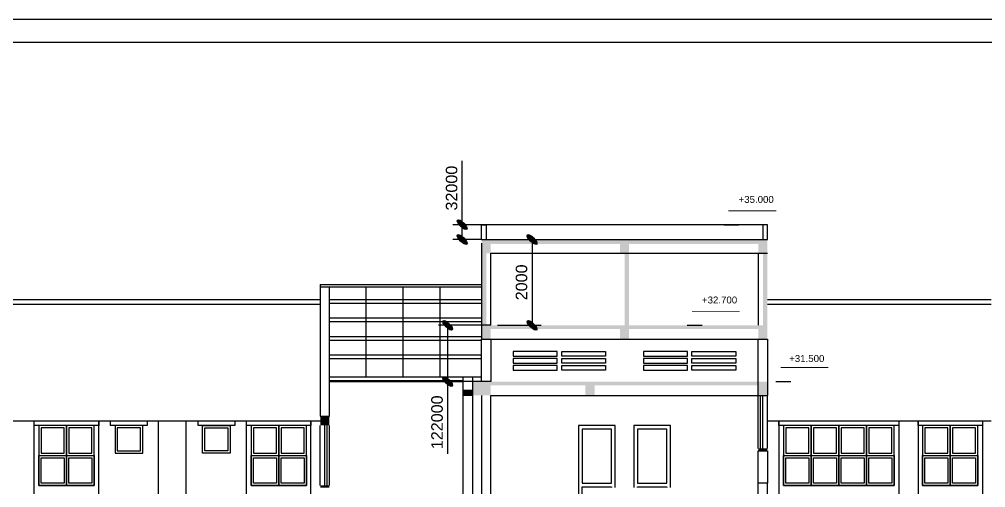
# Model space of a CAD drawing. Extents: x -107325 to -33325, y -20432 to 32068.
# Drawn here: x -83688 to -62730, y 21916 to 32068 of the extents above; entities that cross this region are included whole.
import ezdxf

# ---------------------------------------------------------------- set-up
doc = ezdxf.new("R2010")
doc.units = 0
doc.header["$LTSCALE"] = 800
doc.header["$MEASUREMENT"] = 0
doc.header["$PDMODE"] = 2
doc.layers.get('0').update_dxf_attribs({"linetype": 'CONTINUOUS'})
doc.layers.get('DEFPOINTS').update_dxf_attribs({"linetype": 'CONTINUOUS'})
for name, color, linetype in [('BAO', 3, 'CONTINUOUS'), ('CUA', 4, 'CONTINUOUS'), ('DIM', 6, 'CONTINUOUS'), ('mc1', 5, 'CONTINUOUS'), ('MDUNG', 3, 'CONTINUOUS'), ('TEXT', 7, 'CONTINUOUS')]:
    doc.layers.add(name, color=color, linetype=linetype)
doc.styles.add('DIM', font='VHELVEN.TTF')
doc.styles.add('VNI-HELVE', font='VHELVEN.TTF')
doc.dimstyles.new('DIM100S', dxfattribs={"dimtxt": 250, "dimasz": 150, "dimexe": 200, "dimexo": 0, "dimgap": 100, "dimtad": 1, "dimdec": 0, "dimlfac": 100, "dimrnd": 50, "dimzin": 0, "dimdsep": 46, "dimtxsty": 'VNI-HELVE', "dimblk1": 'ARCHTICK', "dimblk2": 'ARCHTICK', "dimsah": 1, "dimcen": 0, "dimclrd": 6, "dimclre": 6, "dimclrt": 6, "dimadec": 0, "dimazin": 0, "dimtfac": 1, "dimtdec": 0, "dimtofl": 0, "dimtmove": 0, "dimatfit": 3, "dimldrblk": 'ARCHTICK', "dimfxl": 0, "dimtolj": 1, "dimtzin": 0, "dimarcsym": 0})

# ---------------------------------------------------------------- blocks, each defined once
blk = doc.blocks.new('_ArchTick')
h = blk.add_hatch(color=256)
edge = h.paths.add_edge_path()
edge.add_ellipse((0, 0), major_axis=(0.5, 0.5), ratio=0.348148, start_angle=0, end_angle=360)
blk.add_ellipse((0, 0), major_axis=(0.5, 0.5), ratio=0.348148)
blk = doc.blocks.new('*D31')
at = {"layer": 'DEFPOINTS', "color": 0, "linetype": 'Continuous'}
for p in [(-74084, 27616), (-73663, 27616), (-73663, 27296)]:
    blk.add_point(p, dxfattribs=at)
at = {"layer": 'DIM', "color": 6, "linetype": 'Continuous', "lineweight": -2}
for p, q in [((-74084, 27616), (-74084, 29002)), ((-73663, 27616), (-74284, 27616)), ((-74084, 27296), (-74084, 27616)), ((-73663, 27296), (-74284, 27296))]:
    blk.add_line(p, q, dxfattribs=at)
at = {"layer": 'DIM', "color": 6, "linetype": 'Continuous', "lineweight": -2, "xscale": 200, "yscale": 200, "zscale": 200}
for p, rotation in [((-74084, 27616), 90), ((-74084, 27296), 270)]:
    blk.add_blockref('_ArchTick', p, dxfattribs=dict(at, rotation=rotation))
at = {"layer": 'DIM', "color": 6, "linetype": 'Continuous', "insert": (-74312, 28409), "char_height": 250, "attachment_point": 5, "rotation": 90, "style": 'VNI-HELVE'}
blk.add_mtext('\\A1;32000', dxfattribs=at)
blk = doc.blocks.new('*D30')
at = {"layer": 'DEFPOINTS', "color": 0, "linetype": 'Continuous'}
for p in [(-73514, 27296), (-73314, 25436), (-72568, 25436)]:
    blk.add_point(p, dxfattribs=at)
at = {"layer": 'DIM', "color": 6, "linetype": 'Continuous', "lineweight": -2}
for p, q in [((-73514, 27296), (-72368, 27296)), ((-72568, 27296), (-72568, 25436)), ((-73314, 25436), (-72368, 25436))]:
    blk.add_line(p, q, dxfattribs=at)
at = {"layer": 'DIM', "color": 6, "linetype": 'Continuous', "lineweight": -2, "xscale": 200, "yscale": 200, "zscale": 200}
for p, rotation in [((-72568, 27296), 90), ((-72568, 25436), 270)]:
    blk.add_blockref('_ArchTick', p, dxfattribs=dict(at, rotation=rotation))
at = {"layer": 'DIM', "color": 6, "linetype": 'Continuous', "insert": (-72796, 26366), "char_height": 250, "attachment_point": 5, "rotation": 90, "style": 'VNI-HELVE'}
blk.add_mtext('\\A1;2000', dxfattribs=at)
blk = doc.blocks.new('*D29')
at = {"layer": 'DEFPOINTS', "color": 0, "linetype": 'Continuous'}
for p in [(-73463, 25436), (-74399, 24216), (-73463, 24216)]:
    blk.add_point(p, dxfattribs=at)
at = {"layer": 'DIM', "color": 6, "linetype": 'Continuous', "lineweight": -2}
for p, q in [((-73463, 25436), (-74599, 25436)), ((-74399, 25436), (-74399, 24216)), ((-73463, 24216), (-74599, 24216)), ((-74399, 24216), (-74399, 22651))]:
    blk.add_line(p, q, dxfattribs=at)
at = {"layer": 'DIM', "color": 6, "linetype": 'Continuous', "lineweight": -2, "xscale": 200, "yscale": 200, "zscale": 200}
for p, rotation in [((-74399, 25436), 90), ((-74399, 24216), 270)]:
    blk.add_blockref('_ArchTick', p, dxfattribs=dict(at, rotation=rotation))
at = {"layer": 'DIM', "color": 6, "linetype": 'Continuous', "insert": (-74628, 23333), "char_height": 250, "attachment_point": 5, "rotation": 90, "style": 'VNI-HELVE'}
blk.add_mtext('\\A1;122000', dxfattribs=at)

msp = doc.modelspace()

# ---------------------------------------------------------------- linework, layer by layer
at = {"layer": 'BAO', "color": 3, "linetype": 'Continuous'}
for points in [[(-73662.808, 27296.307), (-73662.808, 27616.307), (-73562.808, 27616.307), (-73562.808, 27296.307)], [(-67462.808, 27296.307), (-67462.808, 27616.307), (-67562.808, 27616.307), (-67562.808, 27296.307)], [(-73662.808, 23916.307), (-73662.808, -7483.693)]]:
    msp.add_lwpolyline(points, dxfattribs=at)
at = {"layer": 'CUA', "color": 4}
for p, q in [((-73662.808, 25136.307), (-73462.808, 25136.307)), ((-67662.808, 25136.307), (-67462.808, 25136.307))]:
    msp.add_line(p, q, dxfattribs=at)
at = {"layer": 'CUA', "color": 4, "linetype": 'ByBlock'}
for p, q in [((-67662.808, 22766.307), (-67662.808, 23916.307)), ((-67612.808, 22766.307), (-67612.808, 23916.307)), ((-67562.808, 22766.307), (-67562.808, 23916.307)), ((-77062.808, 21966.307), (-77062.808, 23266.307)), ((-77012.808, 21966.307), (-77012.808, 23266.307)), ((-76962.808, 21966.307), (-76962.808, 23266.307))]:
    msp.add_line(p, q, dxfattribs=at)
for points in [[(-72975.308, 24766.307), (-72025.308, 24766.307), (-72025.308, 24866.307), (-72975.308, 24866.307)], [(-70975.308, 24766.307), (-71925.308, 24766.307), (-71925.308, 24866.307), (-70975.308, 24866.307)], [(-70150.308, 24766.307), (-69200.308, 24766.307), (-69200.308, 24866.307), (-70150.308, 24866.307)], [(-68150.308, 24766.307), (-69100.308, 24766.307), (-69100.308, 24866.307), (-68150.308, 24866.307)], [(-72975.308, 24616.307), (-72025.308, 24616.307), (-72025.308, 24716.307), (-72975.308, 24716.307)], [(-72975.308, 24466.307), (-72025.308, 24466.307), (-72025.308, 24566.307), (-72975.308, 24566.307)], [(-70975.308, 24616.307), (-71925.308, 24616.307), (-71925.308, 24716.307), (-70975.308, 24716.307)], [(-70975.308, 24466.307), (-71925.308, 24466.307), (-71925.308, 24566.307), (-70975.308, 24566.307)], [(-70150.308, 24616.307), (-69200.308, 24616.307), (-69200.308, 24716.307), (-70150.308, 24716.307)], [(-70150.308, 24466.307), (-69200.308, 24466.307), (-69200.308, 24566.307), (-70150.308, 24566.307)], [(-68150.308, 24616.307), (-69100.308, 24616.307), (-69100.308, 24716.307), (-68150.308, 24716.307)], [(-68150.308, 24466.307), (-69100.308, 24466.307), (-69100.308, 24566.307), (-68150.308, 24566.307)], [(-83262.808, 21966.307), (-82062.808, 21966.307), (-82062.808, 23266.307), (-83262.808, 23266.307)], [(-81612.808, 22666.307), (-81012.808, 22666.307), (-81012.808, 23266.307), (-81612.808, 23266.307)], [(-79112.808, 22666.307), (-79712.808, 22666.307), (-79712.808, 23266.307), (-79112.808, 23266.307)], [(-78662.808, 21966.307), (-77462.808, 21966.307), (-77462.808, 23266.307), (-78662.808, 23266.307)], [(-64097.817, 21966.307), (-62897.817, 21966.307), (-62897.817, 23266.307), (-64097.817, 23266.307)], [(-81562.808, 22716.307), (-81062.808, 22716.307), (-81062.808, 23216.307), (-81562.808, 23216.307)], [(-79162.808, 22716.307), (-79662.808, 22716.307), (-79662.808, 23216.307), (-79162.808, 23216.307)], [(-71482.808, 22016.307), (-70842.808, 22016.307), (-70842.808, 23186.307), (-71482.808, 23186.307)], [(-70282.808, 22016.307), (-69642.808, 22016.307), (-69642.808, 23186.307), (-70282.808, 23186.307)]]:
    msp.add_lwpolyline(points, close=True, dxfattribs=at)
at = {"layer": 'CUA', "color": 4}
for points in [[(-83362.808, 23366.307), (-81962.808, 23366.307), (-81962.808, 23266.307), (-83362.808, 23266.307)], [(-82662.808, 23266.307), (-83262.808, 23266.307), (-83262.808, 22616.307), (-82662.808, 22616.307)], [(-82062.808, 23266.307), (-82662.808, 23266.307), (-82662.808, 22616.307), (-82062.808, 22616.307)], [(-81712.808, 23366.307), (-80912.808, 23366.307), (-80912.808, 23266.307), (-81712.808, 23266.307)], [(-79812.808, 23366.307), (-79012.808, 23366.307), (-79012.808, 23266.307), (-79812.808, 23266.307)], [(-78762.808, 23366.307), (-77362.808, 23366.307), (-77362.808, 23266.307), (-78762.808, 23266.307)], [(-78062.808, 23266.307), (-78662.808, 23266.307), (-78662.808, 22616.307), (-78062.808, 22616.307)], [(-77462.808, 23266.307), (-78062.808, 23266.307), (-78062.808, 22616.307), (-77462.808, 22616.307)], [(-67212.808, 23366.307), (-64612.808, 23366.307), (-64612.808, 23266.307), (-67212.808, 23266.307)], [(-67112.808, 21966.307), (-64712.808, 21966.307), (-64712.808, 23266.307), (-67112.808, 23266.307)], [(-66512.808, 23266.307), (-67112.808, 23266.307), (-67112.808, 22616.307), (-66512.808, 22616.307)], [(-65912.808, 23266.307), (-66512.808, 23266.307), (-66512.808, 22616.307), (-65912.808, 22616.307)], [(-65312.808, 23266.307), (-65912.808, 23266.307), (-65912.808, 22616.307), (-65312.808, 22616.307)], [(-64712.808, 23266.307), (-65312.808, 23266.307), (-65312.808, 22616.307), (-64712.808, 22616.307)], [(-64197.817, 23366.307), (-62797.817, 23366.307), (-62797.817, 23266.307), (-64197.817, 23266.307)], [(-63497.817, 23266.307), (-64097.817, 23266.307), (-64097.817, 22616.307), (-63497.817, 22616.307)], [(-62897.817, 23266.307), (-63497.817, 23266.307), (-63497.817, 22616.307), (-62897.817, 22616.307)], [(-82712.808, 23216.307), (-83212.808, 23216.307), (-83212.808, 22666.307), (-82712.808, 22666.307)], [(-82112.808, 23216.307), (-82612.808, 23216.307), (-82612.808, 22666.307), (-82112.808, 22666.307)], [(-78112.808, 23216.307), (-78612.808, 23216.307), (-78612.808, 22666.307), (-78112.808, 22666.307)], [(-77512.808, 23216.307), (-78012.808, 23216.307), (-78012.808, 22666.307), (-77512.808, 22666.307)], [(-66562.808, 23216.307), (-67062.808, 23216.307), (-67062.808, 22666.307), (-66562.808, 22666.307)], [(-65962.808, 23216.307), (-66462.808, 23216.307), (-66462.808, 22666.307), (-65962.808, 22666.307)], [(-65362.808, 23216.307), (-65862.808, 23216.307), (-65862.808, 22666.307), (-65362.808, 22666.307)], [(-64762.808, 23216.307), (-65262.808, 23216.307), (-65262.808, 22666.307), (-64762.808, 22666.307)], [(-63547.817, 23216.307), (-64047.817, 23216.307), (-64047.817, 22666.307), (-63547.817, 22666.307)], [(-62947.817, 23216.307), (-63447.817, 23216.307), (-63447.817, 22666.307), (-62947.817, 22666.307)], [(-82662.808, 21966.307), (-83262.808, 21966.307), (-83262.808, 22616.307), (-82662.808, 22616.307)], [(-82712.808, 22016.307), (-83212.808, 22016.307), (-83212.808, 22566.307), (-82712.808, 22566.307)], [(-82062.808, 21966.307), (-82662.808, 21966.307), (-82662.808, 22616.307), (-82062.808, 22616.307)], [(-82112.808, 22016.307), (-82612.808, 22016.307), (-82612.808, 22566.307), (-82112.808, 22566.307)], [(-78062.808, 21966.307), (-78662.808, 21966.307), (-78662.808, 22616.307), (-78062.808, 22616.307)], [(-78112.808, 22016.307), (-78612.808, 22016.307), (-78612.808, 22566.307), (-78112.808, 22566.307)], [(-77462.808, 21966.307), (-78062.808, 21966.307), (-78062.808, 22616.307), (-77462.808, 22616.307)], [(-77512.808, 22016.307), (-78012.808, 22016.307), (-78012.808, 22566.307), (-77512.808, 22566.307)], [(-66512.808, 21966.307), (-67112.808, 21966.307), (-67112.808, 22616.307), (-66512.808, 22616.307)], [(-66562.808, 22016.307), (-67062.808, 22016.307), (-67062.808, 22566.307), (-66562.808, 22566.307)], [(-65912.808, 21966.307), (-66512.808, 21966.307), (-66512.808, 22616.307), (-65912.808, 22616.307)], [(-65962.808, 22016.307), (-66462.808, 22016.307), (-66462.808, 22566.307), (-65962.808, 22566.307)], [(-65312.808, 21966.307), (-65912.808, 21966.307), (-65912.808, 22616.307), (-65312.808, 22616.307)], [(-65362.808, 22016.307), (-65862.808, 22016.307), (-65862.808, 22566.307), (-65362.808, 22566.307)], [(-64712.808, 21966.307), (-65312.808, 21966.307), (-65312.808, 22616.307), (-64712.808, 22616.307)], [(-64762.808, 22016.307), (-65262.808, 22016.307), (-65262.808, 22566.307), (-64762.808, 22566.307)], [(-63497.817, 21966.307), (-64097.817, 21966.307), (-64097.817, 22616.307), (-63497.817, 22616.307)], [(-63547.817, 22016.307), (-64047.817, 22016.307), (-64047.817, 22566.307), (-63547.817, 22566.307)], [(-62897.817, 21966.307), (-63497.817, 21966.307), (-63497.817, 22616.307), (-62897.817, 22616.307)], [(-62947.817, 22016.307), (-63447.817, 22016.307), (-63447.817, 22566.307), (-62947.817, 22566.307)]]:
    msp.add_lwpolyline(points, close=True, dxfattribs=at)
at = {"layer": 'CUA', "color": 4, "linetype": 'ByBlock'}
for points in [[(-70762.808, 21916.307), (-70762.808, 23266.307), (-71562.808, 23266.307), (-71562.808, 21066.307), (-71312.679, 21066.307)], [(-69562.808, 21916.307), (-69562.808, 23266.307), (-70362.808, 23266.307), (-70362.808, 21916.307)], [(-71312.679, 21146.307), (-71482.808, 21146.307), (-71482.808, 21936.307), (-70842.808, 21936.307), (-70842.808, 21916.307)], [(-70282.808, 21916.307), (-70282.808, 21936.307), (-69642.808, 21936.307), (-69642.808, 21916.307)]]:
    msp.add_lwpolyline(points, dxfattribs=at)
at = {"layer": 'mc1', "color": 5}
for p, q in [((-67662.808, 26996.307), (-67462.808, 26996.307)), ((-67662.808, 23916.307), (-67462.808, 23916.307))]:
    msp.add_line(p, q, dxfattribs=at)
at = {"layer": 'mc1', "color": 5, "linetype": 'Continuous'}
for p, q in [((-76962.808, 24236.307), (-74062.808, 24236.307)), ((-76962.808, 24216.307), (-74062.808, 24216.307)), ((-67662.808, 22716.307), (-67462.808, 22716.307)), ((-67662.808, 22716.307), (-67462.808, 22716.307))]:
    msp.add_line(p, q, dxfattribs=at)
for points in [[(-73662.808, 27296.307), (-67462.808, 27296.307)], [(-73662.808, 27296.307), (-67462.808, 27296.307)], [(-73662.808, 27216.307), (-73662.808, 25136.307)], [(-74062.808, 24026.428), (-73862.808, 24026.428)], [(-73862.808, 23916.307), (-74062.808, 23916.307)]]:
    msp.add_lwpolyline(points, dxfattribs=at)
at = {"layer": 'mc1', "color": 5, "linetype": 'ByBlock'}
for points in [[(-73662.808, 27296.307), (-73462.808, 27296.307), (-73662.808, 26996.307), (-73462.808, 26996.307)], [(-70662.808, 27296.307), (-70462.808, 27296.307), (-70662.808, 26996.307), (-70462.808, 26996.307)], [(-67662.808, 27296.307), (-67462.808, 27296.307), (-67662.808, 26996.307), (-67462.808, 26996.307)], [(-73662.808, 25436.307), (-73462.808, 25436.307), (-73662.808, 25136.307), (-73462.808, 25136.307)], [(-73462.808, 25436.307), (-67662.808, 25436.307), (-73462.808, 25356.307), (-67662.808, 25356.307)], [(-70662.808, 25436.307), (-70462.808, 25436.307), (-70662.808, 25136.307), (-70462.808, 25136.307)], [(-67662.808, 25436.307), (-67462.808, 25436.307), (-67662.808, 25136.307), (-67462.808, 25136.307)], [(-73862.808, 24216.307), (-73662.808, 24216.307), (-73862.808, 23916.307), (-73662.808, 23916.307)], [(-73662.808, 24216.307), (-73462.808, 24216.307), (-73662.808, 23916.307), (-73462.808, 23916.307)], [(-73462.808, 24216.307), (-67662.808, 24216.307), (-73462.808, 24136.307), (-67662.808, 24136.307)], [(-71412.679, 24216.307), (-71212.679, 24216.307), (-71412.679, 23916.307), (-71212.679, 23916.307)], [(-71412.679, 24216.307), (-71212.679, 24216.307), (-71412.679, 23916.307), (-71212.679, 23916.307)], [(-67662.808, 24216.307), (-67462.808, 24216.307), (-67662.808, 23916.307), (-67462.808, 23916.307)], [(-77162.808, 23466.307), (-76962.808, 23466.307), (-77162.808, 23266.307), (-76962.808, 23266.307)]]:
    msp.add_solid(points, dxfattribs=at)
at = {"layer": 'mc1', "color": 5, "linetype": 'Continuous'}
for points in [[(-73662.808, 27196.307), (-67462.808, 27196.307), (-73662.808, 27296.307), (-67462.808, 27296.307)], [(-74062.808, 23916.307), (-73862.808, 23916.307), (-74062.808, 24026.428), (-73862.808, 24026.428)], [(-67662.808, 22716.307), (-67462.808, 22716.307), (-67662.808, 22766.307), (-67462.808, 22766.307)], [(-77162.808, 21916.307), (-76962.808, 21916.307), (-77162.808, 21966.307), (-76962.808, 21966.307)]]:
    msp.add_solid(points, dxfattribs=at)
at = {"layer": 'mc1', "color": 5}
for points in [[(-73562.808, 26996.307), (-73662.808, 26996.307), (-73562.808, 25436.307), (-73662.808, 25436.307)], [(-70462.808, 26996.307), (-70562.808, 26996.307), (-70462.808, 25436.307), (-70562.808, 25436.307)], [(-67462.808, 26996.307), (-67562.808, 26996.307), (-67462.808, 25436.307), (-67562.808, 25436.307)]]:
    msp.add_solid(points, dxfattribs=at)
at = {"layer": 'MDUNG', "color": 3}
for p, q in [((-67462.808, 27616.307), (-73662.808, 27616.307)), ((-76162.808, 24316.307), (-76162.808, 26268.163)), ((-75362.808, 24316.307), (-75362.808, 26268.163)), ((-74562.808, 24316.307), (-74562.808, 26268.163)), ((-77162.808, 25989.131), (-86862.808, 25989.131)), ((-62612.808, 25989.131), (-67462.808, 25989.131)), ((-77162.808, 25889.131), (-86862.808, 25889.131)), ((-62612.808, 25889.131), (-67462.808, 25889.131)), ((-73662.808, 24216.307), (-73662.808, 25136.307)), ((-73462.808, 25136.307), (-73462.808, 24216.307)), ((-67662.808, 23916.307), (-67662.808, 25136.307)), ((-67462.808, 25136.307), (-67462.808, 23916.307)), ((-76962.808, 24316.307), (-73662.808, 24316.307)), ((-73462.808, 21016.307), (-73462.808, 23916.307)), ((-86862.808, 23366.307), (-77162.808, 23366.307)), ((-83362.808, -3203.693), (-83362.808, 23366.307)), ((-81962.808, -7563.693), (-81962.808, 23366.307)), ((-80672.847, -3203.693), (-80672.847, 23366.307)), ((-80068.818, -3203.693), (-80068.818, 23366.307)), ((-78762.808, -7533.693), (-78762.808, 23366.307)), ((-77362.808, -3203.693), (-77362.808, 23366.307)), ((-67462.808, 23366.307), (-62612.808, 23366.307)), ((-67212.808, 23366.307), (-67212.808, -3283.693)), ((-64612.808, 23366.307), (-64612.808, -3283.693)), ((-64197.817, 23366.307), (-64197.817, -3229.457)), ((-62797.817, 23366.307), (-62797.817, -3229.457)), ((-67662.808, 19216.307), (-67662.808, 22016.307)), ((-67462.808, 19216.307), (-67462.808, 22016.307))]:
    msp.add_line(p, q, dxfattribs=at)
at = {"layer": 'MDUNG', "color": 3, "linetype": 'ByBlock'}
for p, q in [((-73462.808, 25436.307), (-73462.808, 26996.307)), ((-73462.808, 26996.307), (-67662.808, 26996.307)), ((-67662.808, 26996.307), (-67662.808, 25436.307)), ((-77162.808, 26318.163), (-77162.808, 23466.307)), ((-76962.808, 23466.307), (-76962.808, 26268.163)), ((-67662.808, 25127.863), (-73462.808, 25127.863)), ((-73462.808, 23916.307), (-67462.808, 23916.307)), ((-73462.808, 21066.307), (-73462.808, 23916.307)), ((-67462.808, 22766.307), (-67462.808, 23916.307)), ((-77162.808, 23466.307), (-76962.808, 23466.307)), ((-77162.808, 21966.307), (-77162.808, 23266.307)), ((-67662.808, 22016.307), (-67662.808, 22716.307)), ((-67462.808, 22716.307), (-67462.808, 22016.307)), ((-67462.808, 22016.307), (-67662.808, 22016.307))]:
    msp.add_line(p, q, dxfattribs=at)
at = {"layer": 'MDUNG', "color": 4, "linetype": 'Continuous'}
for p, q in [((-77162.808, 26318.163), (-73662.808, 26318.163)), ((-77162.808, 26268.163), (-73662.808, 26268.163)), ((-76962.808, 25996.307), (-73662.808, 25996.307)), ((-76962.808, 25916.307), (-73662.808, 25916.307)), ((-76962.808, 25596.307), (-73662.808, 25596.307)), ((-76962.808, 25516.307), (-73662.808, 25516.307)), ((-76962.808, 25196.307), (-73662.808, 25196.307)), ((-76962.808, 25116.307), (-73662.808, 25116.307)), ((-76962.808, 24796.307), (-73662.808, 24796.307)), ((-76962.808, 24716.307), (-73662.808, 24716.307))]:
    msp.add_line(p, q, dxfattribs=at)
at = {"layer": 'MDUNG', "color": 3, "linetype": 'Continuous'}
for points in [[(-107325.472, -20432.417), (-33325.472, -20432.417), (-33325.472, 32067.583), (-107325.472, 32067.583)], [(-106825.472, -19932.417), (-33825.472, -19932.417), (-33825.472, 31567.583), (-106825.472, 31567.583)]]:
    msp.add_lwpolyline(points, close=True, dxfattribs=at)
at = {"layer": 'MDUNG', "color": 3, "linetype": 'ByBlock'}
msp.add_lwpolyline([(-74062.808, 21016.307), (-74062.808, 24316.307), (-73862.808, 24316.307), (-73862.808, 21016.307)], dxfattribs=at)
at = {"layer": 'TEXT', "color": 7}
for p, q in [((-68412.055, 27616.307), (-68082.693, 27616.307)), ((-69206.466, 25436.307), (-68877.104, 25436.307)), ((-67282.161, 24216.307), (-66952.798, 24216.307))]:
    msp.add_line(p, q, dxfattribs=at)
for points in [[(-68252.158, 27616.307, 0, 150, 0), (-68252.158, 27766.307, 0, 0, 0), (-68252.158, 27956.756, 20, 20, 0)], [(-69046.569, 25436.307, 0, 150, 0), (-69046.569, 25586.307, 0, 0, 0), (-69046.569, 25776.756, 20, 20, 0)], [(-67122.263, 24216.307, 0, 150, 0), (-67122.263, 24366.307, 0, 0, 0), (-67122.263, 24556.756, 20, 20, 0)]]:
    msp.add_lwpolyline(points, format="xyseb", dxfattribs=at)
at = {"layer": 'TEXT', "color": 7, "const_width": 20}
for points in [[(-68307.963, 27918.29), (-67269.265, 27918.29)], [(-69102.374, 25738.29), (-68063.676, 25738.29)], [(-67178.069, 24518.29), (-66139.371, 24518.29)]]:
    msp.add_lwpolyline(points, dxfattribs=at)

# ---------------------------------------------------------------- texts
at = {"layer": 'TEXT', "color": 7, "style": 'DIM'}
for tag, p in [('+35.000', (-68088.807, 28089.181)), ('+32.700', (-68883.218, 25909.181)), ('+31.500', (-66991.66, 24640.102))]:
    msp.add_attdef(tag, p, '', height=150, dxfattribs=at)

# ---------------------------------------------------------------- dimensions: what is measured, and where the dimension line sits
at = {"layer": 'DIM', "color": 6, "linetype": 'Continuous'}
for base, p1, p2, picture, middle in [((-74084.007, 27616.307), (-73662.808, 27296.307), (-73662.808, 27616.307), '*D31', (-74312.489, 28408.995)), ((-74399.07, 24216.307), (-73462.808, 25436.307), (-73462.808, 24216.307), '*D29', (-74627.552, 23333.438))]:
    dim = msp.add_linear_dim(base=base, p1=p1, p2=p2, angle=90, dimstyle='DIM100S', override={"dimasz": 200}, dxfattribs=at)
    dim.commit()
    dim.dimension.update_dxf_attribs({"geometry": picture, "text_midpoint": middle})
dim = msp.add_linear_dim(base=(-72567.969, 25436.307), p1=(-73513.827, 27296.307), p2=(-73313.827, 25436.307), angle=90, text='2000', dimstyle='DIM100S', override={"dimasz": 200}, dxfattribs=at)
dim.commit()
dim.dimension.update_dxf_attribs({"geometry": '*D30', "text_midpoint": (-72796.45, 26366.307)})

doc.saveas('drawing.dxf')
